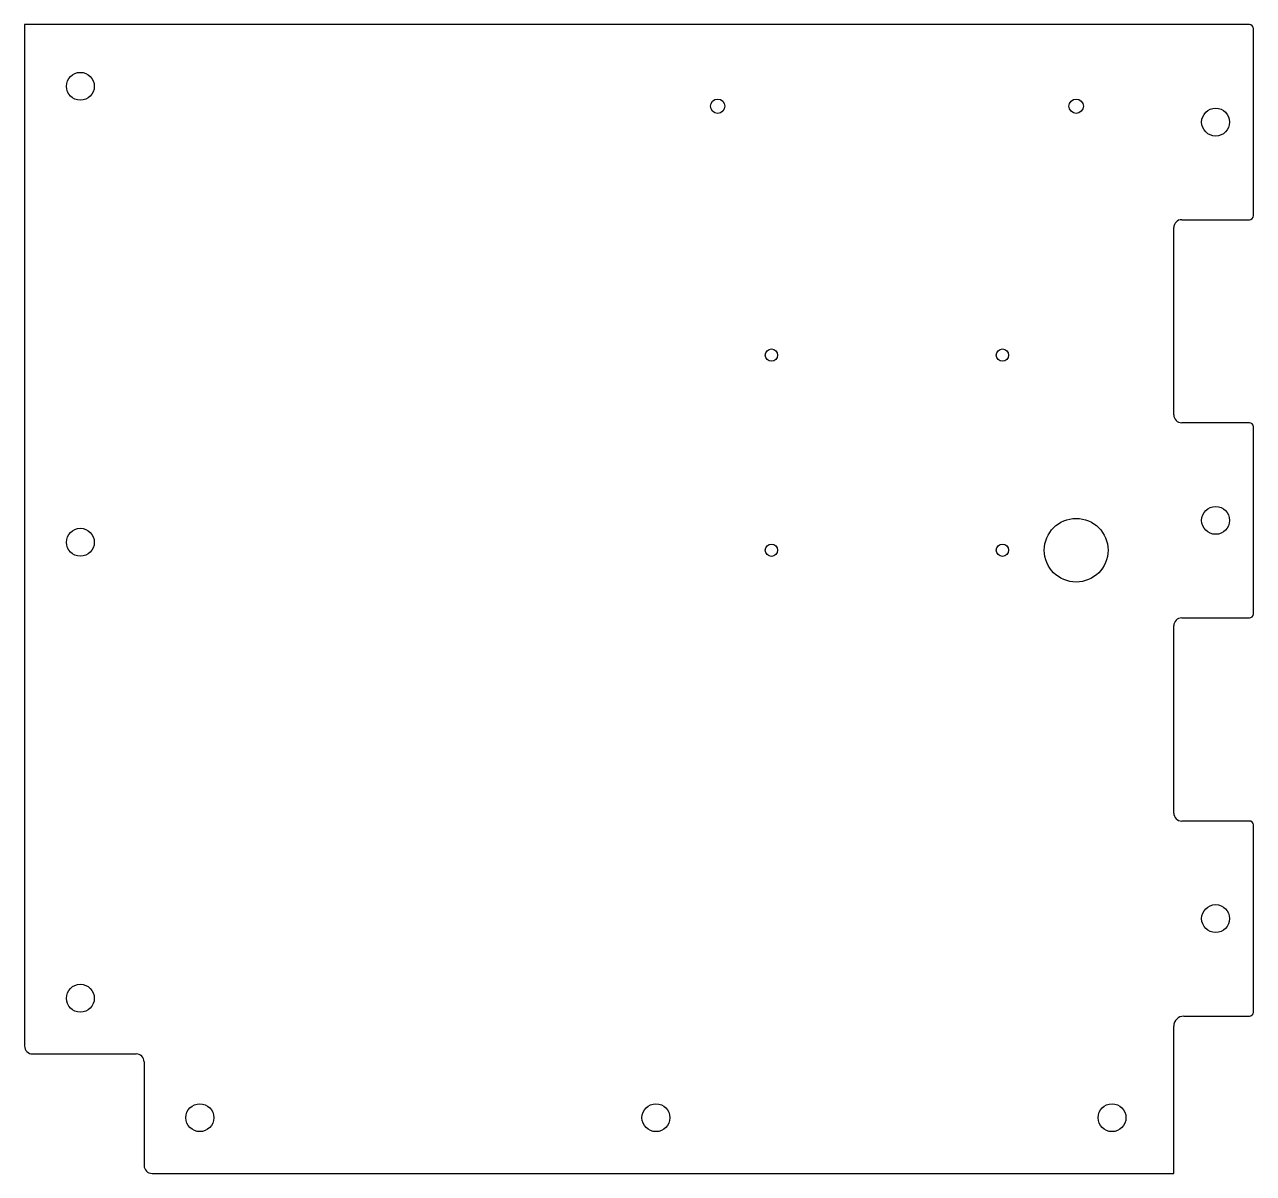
# Model space of a CAD drawing. Header units: millimetres. Extents: x -154 to 154, y -144 to 144.
import ezdxf

# ---------------------------------------------------------------- set-up
doc = ezdxf.new("R2010")
doc.units = ezdxf.units.MM
doc.layers.add('CUTOUTS', color=1, linetype='CONTINUOUS')
doc.layers.add('PERIMETER', color=5, linetype='CONTINUOUS')

msp = doc.modelspace()

# ---------------------------------------------------------------- linework, layer by layer
at = {"layer": 'CUTOUTS'}
for centre, radius in [((-140.25, 128.75), 3.5), ((19.75, 123.75), 1.8), ((109.75, 123.75), 1.8), ((144.75, 119.75), 3.5), ((33.25, 61.25), 1.55), ((91.25, 61.25), 1.55), ((144.75, 19.75), 3.5), ((109.75, 12.25), 8), ((-140.25, 14.25), 3.5), ((33.25, 12.25), 1.55), ((91.25, 12.25), 1.55), ((144.75, -80.25), 3.5), ((-140.25, -100.25), 3.5), ((-110.25, -130.25), 3.5), ((4.25, -130.25), 3.5), ((118.75, -130.25), 3.5)]:
    msp.add_circle(centre, radius, dxfattribs=at)
at = {"layer": 'PERIMETER'}
for p, q in [((153.25, 144.25), (-154.25, 144.25)), ((-154.25, 144.25), (-154.25, -112.25)), ((154.25, 96.25), (154.25, 143.25)), ((134.25, 46.25), (134.25, 93.25)), ((136.25, 95.25), (153.25, 95.25)), ((153.25, 44.25), (136.25, 44.25)), ((154.25, -3.75), (154.25, 43.25)), ((136.25, -4.75), (153.25, -4.75)), ((134.25, -53.75), (134.25, -6.75)), ((153.25, -55.75), (136.25, -55.75)), ((154.25, -103.75), (154.25, -56.75)), ((136.75, -104.75), (153.25, -104.75)), ((134.25, -144.25), (134.25, -107.25)), ((-152.25, -114.25), (-126.25, -114.25)), ((-124.25, -116.25), (-124.25, -142.25)), ((-122.25, -144.25), (134.25, -144.25))]:
    msp.add_line(p, q, dxfattribs=at)
for centre, radius, start, end in [((153.25, 143.25), 1, 0, 90), ((153.25, 96.25), 1, -90, 0), ((136.25, 93.25), 2, 90, 180), ((136.25, 46.25), 2, 180, 270), ((153.25, 43.25), 1, 0, 90), ((136.25, -6.75), 2, 90, 180), ((153.25, -3.75), 1, -90, 0), ((136.25, -53.75), 2, 180, 270), ((153.25, -56.75), 1, 0, 90), ((136.75, -107.25), 2.5, 90, 180), ((153.25, -103.75), 1, -90, 0), ((-152.25, -112.25), 2, 180, 270), ((-126.25, -116.25), 2, 0, 90), ((-122.25, -142.25), 2, 180, 270)]:
    msp.add_arc(centre, radius, start, end, dxfattribs=at)

doc.saveas('drawing.dxf')
